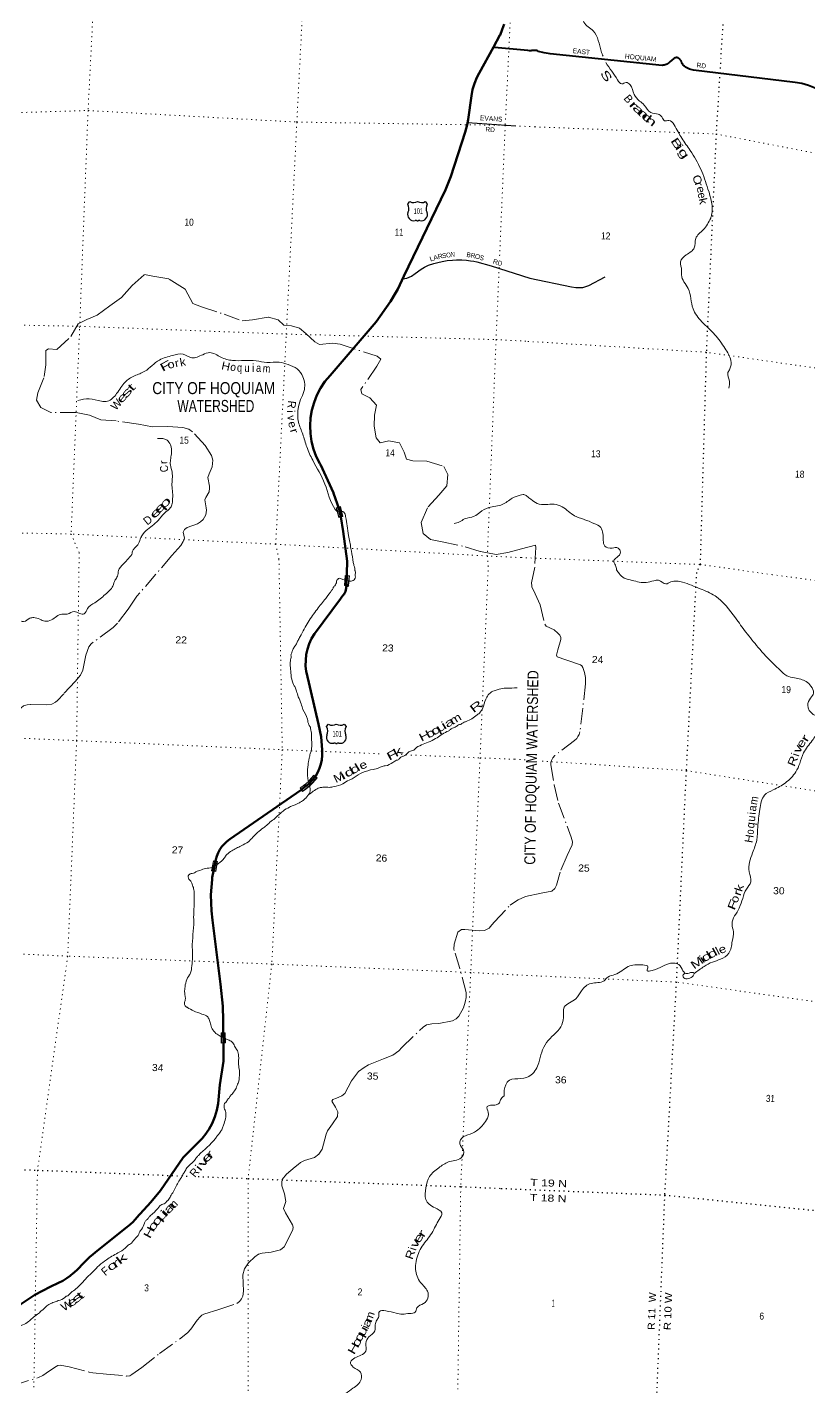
# Model space of a CAD drawing. Header units: feet. Extents: x -751810 to -497223, y -177792 to 12311.
# Drawn here: x -731374 to -711853, y -146617 to -112651 of the extents above; entities that cross this region are included whole.
import ezdxf
from ezdxf.enums import TextEntityAlignment as Align

# ---------------------------------------------------------------- set-up
doc = ezdxf.new("R2010")
doc.units = ezdxf.units.FT
doc.header["$LTSCALE"] = 80
doc.header["$PDMODE"] = 32
doc.header["$PDSIZE"] = 40
doc.linetypes.add('DOT_DASHED', pattern=[7.7, 5, -1.2, 0.3, -1.2])
doc.linetypes.add('DOTTED', pattern=[1.5, 0.3, -1.2])
for name, color, linetype, lineweight in [('16', 7, 'Continuous', 25), ('20', 7, 'Continuous', 70), ('26', 7, 'Continuous', 40), ('29', 7, 'Continuous', 25), ('39', 7, 'Continuous', 13), ('44', 7, 'DOT_DASHED', 13), ('57', 7, 'Continuous', 13), ('6', 7, 'DOTTED', 25), ('7', 7, 'DOTTED', 13)]:
    doc.layers.add(name, color=color, linetype=linetype, lineweight=lineweight)
for name, color, linetype in [('27', 7, 'Continuous'), ('30', 7, 'Continuous'), ('41', 7, 'Continuous'), ('55', 7, 'Continuous')]:
    doc.layers.add(name, color=color, linetype=linetype)

msp = doc.modelspace()

# ---------------------------------------------------------------- linework, layer by layer
at = {"layer": '16'}
for p, q in [((-721868.06, -117067.58), (-721816.75, -117008.82)), ((-721624.99, -117002.85), (-721625.27, -117003.05)), ((-721432.9, -117008.73), (-721381.51, -117067.58)), ((-723896.05, -130124.14), (-723844.74, -130065.38)), ((-723652.98, -130059.41), (-723653.26, -130059.61)), ((-723460.89, -130065.29), (-723409.5, -130124.14))]:
    msp.add_line(p, q, dxfattribs=at)
for centre, radius, start, end in [((-722061.04, -117178.21), 222.05, 332.97043, 29.75871), ((-721725.67, -116851.16), 182.07, 239.97227, 303.45418), ((-721523.89, -116851.66), 181.52, 236.33975, 300.08743), ((-721523.9, -116851.16), 182.07, 236.54582, 236.59441), ((-721188.54, -117178.21), 222.05, 150.24129, 207.02957), ((-721721.85, -117333.11), 151.42, 159.09177, 283.81923), ((-721527.73, -117333.11), 151.42, 256.18077, 20.90823), ((-723753.66, -129907.72), 182.07, 239.97227, 303.45418), ((-723551.88, -129908.22), 181.52, 236.33975, 300.08743), ((-723551.89, -129907.72), 182.07, 236.54582, 236.59441), ((-723749.84, -130389.67), 151.42, 159.09177, 283.81923), ((-724089.03, -130234.77), 222.05, 332.97043, 29.75871), ((-723555.72, -130389.67), 151.42, 256.18077, 20.90823), ((-723216.53, -130234.77), 222.05, 150.24129, 207.02957)]:
    msp.add_arc(centre, radius, start, end, dxfattribs=at)
for centre, major_axis, start_param, end_param in [((-721666.51, -117531.93), (-19.56, 51.67), 4.95877769, 6.28318531), ((-721583.06, -117531.93), (19.56, 51.67), 0, 1.32637542), ((-723694.5, -130588.49), (-19.56, 51.67), 4.95877769, 6.28318531), ((-723611.05, -130588.49), (19.56, 51.67), 0, 1.32637542)]:
    msp.add_ellipse(centre, major_axis=major_axis, ratio=0.929097, start_param=start_param, end_param=end_param, dxfattribs=at)
at = {"layer": '20'}
msp.add_line((-723401.83, -126603.92), (-723382.47, -125992.8), dxfattribs=at)
for points in [[(-719731.2, -113150.74), (-719565.36, -112847.64), (-719565.09, -112847.09), (-719506.99, -112711.89), (-719463.34, -112571.35)], [(-723382.47, -125992.8), (-723485.29, -125249.55), (-723541.45, -124885.85), (-723585.91, -124689.84), (-723721.21, -124291.17), (-723725.5, -124280.54), (-724050.74, -123577.02), (-724064.96, -123552.24), (-724152.78, -123375.45), (-724221.65, -123190.45), (-724270.79, -122999.26), (-724299.69, -122803.98), (-724308.01, -122606.76), (-724295.67, -122409.74), (-724262.81, -122215.09), (-724209.78, -122024.94), (-724137.16, -121841.38), (-724045.76, -121666.42), (-723936.57, -121501.96), (-723810.78, -121349.83), (-722654.42, -120011.5), (-722297.92, -119502.53), (-722162.95, -119275.54), (-722120.37, -119191.97), (-721965.55, -118866.38), (-720926.72, -116711.12), (-720823.62, -116466.97), (-720793.34, -116378.19), (-720435.01, -115272.81), (-720385.23, -115087.78), (-720361.88, -114954.53), (-720278.16, -114368.08), (-720248.66, -114208.67), (-720202.67, -114053.21), (-720140.67, -113903.42), (-720084.95, -113797.29), (-719731.2, -113150.74)], [(-731179.49, -144317.59), (-730801.31, -144117.39), (-730588.95, -144022.48), (-730481.56, -143970.04), (-730380.24, -143906.66), (-730299.51, -143843.53), (-730273.91, -143822.32), (-730249.51, -143801.33), (-730121.85, -143691.54), (-729960.65, -143519.94), (-729816.24, -143379.71), (-729582.68, -143185.5), (-728886.19, -142628.65), (-728882.03, -142625.84), (-728802.44, -142565.5), (-728729.59, -142497.17), (-728685.9, -142446.61), (-728664.47, -142421.81), (-728641.61, -142396.61), (-728287.02, -142005.7), (-728042.75, -141713.77), (-727476.36, -140892.54), (-727020.77, -140432.29), (-726995.96, -140407.23), (-726975.58, -140382.29), (-726934.47, -140331.98), (-726835.59, -140188.53), (-726752.25, -140035.54), (-726685.36, -139874.68), (-726635.64, -139707.7), (-726603.66, -139536.44), (-726561.17, -139072.44), (-726475.17, -138480.83), (-726468.82, -138384.77), (-726469.75, -138116.21), (-726469.84, -138091.48), (-726470.87, -138066.21), (-726472.28, -138031.83), (-726481.36, -137731.33), (-726477.82, -137419.82), (-726485.92, -137158.62), (-726486.7, -137133.62), (-726489.22, -137108.62), (-726545.01, -136555.29), (-726746.97, -134959.09), (-726774.74, -134725.73), (-726786.31, -134330.56), (-726758.03, -133947.24), (-726756.18, -133922.25), (-726751.18, -133897.24), (-726719.44, -133738.4), (-726662.59, -133444.91), (-726637.04, -133358.54), (-726602.59, -133275.31), (-726559.63, -133196.13), (-726508.63, -133121.88), (-726450.15, -133053.37), (-726384.83, -132991.34), (-726313.38, -132936.49), (-724538.7, -131712.48), (-724435.92, -131628.81), (-724343.09, -131549.97), (-724252.74, -131458.26), (-724177.1, -131368.53), (-724165.92, -131351.65), (-724112.63, -131259.03), (-724069.3, -131161.36), (-724036.42, -131059.69), (-724014.35, -130955.14), (-724003.33, -130848.85), (-724005.05, -130700.71), (-724033.31, -130380.83), (-724094.84, -130065.66), (-724400.46, -128768.75), (-724404.66, -128743.28), (-724418.88, -128603.63), (-724418.42, -128463.27), (-724403.29, -128323.72), (-724373.66, -128186.51), (-724329.85, -128053.16), (-724272.34, -127925.11), (-724201.76, -127803.78), (-723552.16, -126933.22), (-723533, -126907.54), (-723514.22, -126883.22), (-723480.46, -126839.47), (-723461.11, -126814.4), (-723447.5, -126789.47), (-723442.62, -126780.53), (-723427.74, -126744.83), (-723416.67, -126707.77), (-723414.64, -126697.12), (-723409.86, -126672.09), (-723406.92, -126647.12), (-723401.83, -126603.92)], [(-733097.78, -146825.06), (-733035.75, -146472.39), (-733004.39, -146329.89), (-732999.05, -146306.97), (-732924.21, -146055.67), (-732880.15, -145942.52), (-732873.57, -145925.63), (-732854.76, -145892.52), (-732798.86, -145794.13), (-732766.85, -145747.49), (-732749.71, -145722.53), (-732728.11, -145697.49), (-732611.08, -145561.82), (-732582.35, -145532.44), (-732401.72, -145350.11), (-731975.05, -144938.85), (-731862.98, -144830.68), (-731534.68, -144556.22), (-731179.49, -144317.59)]]:
    msp.add_lwpolyline(points, dxfattribs=at)
at = {"layer": '26'}
for points in [[(-718637.99, -113236.51), (-718718.52, -113231.22), (-718743.66, -113232.2), (-718768.56, -113235.8), (-718784.09, -113237.44), (-718825.64, -113238.82), (-718867.11, -113235.85), (-719699.93, -113153.82), (-719731.2, -113150.74)], [(-711695.62, -114174.3), (-711856.11, -114108.99), (-712022.55, -114060.81), (-712193.11, -114030.3), (-714728.39, -113720.99), (-714764.35, -113717.69), (-714799.76, -113710.66), (-714834.25, -113699.96), (-714867.43, -113685.72), (-714898.94, -113668.08), (-714928.43, -113647.25), (-714936.07, -113641.05), (-714954.77, -113628.02), (-714972.01, -113613.12), (-714987.6, -113596.49), (-715000.75, -113579.13), (-715015.64, -113554.03), (-715025.45, -113529.13), (-715028.17, -113522.24), (-715044.01, -113491.83), (-715062.95, -113463.24), (-715067, -113458.33), (-715088.03, -113433.28), (-715112.99, -113419.37), (-715123.97, -113415.51), (-715135.78, -113412.71), (-715147.82, -113411.16), (-715159.96, -113410.87), (-715172.06, -113411.86), (-715183.99, -113414.1), (-715195.62, -113417.58), (-715206.82, -113422.26), (-715217.47, -113428.08), (-715227.46, -113434.98), (-715319.76, -113518.44), (-715344.69, -113540.99), (-715369.76, -113559.99), (-715386.86, -113570.93), (-715410.88, -113582.96), (-715436.03, -113592.41), (-715462.03, -113599.18), (-715488.6, -113603.2), (-715515.44, -113604.42), (-718315.31, -113313.03), (-718462.45, -113292.26), (-718606.61, -113256.22), (-718637.99, -113236.51)]]:
    msp.add_lwpolyline(points, dxfattribs=at)
at = {"layer": '29'}
msp.add_line((-720375.14, -115030.19), (-719172.07, -115111.95), dxfattribs=at)
for points in [[(-721995.66, -118940.34), (-721891.07, -118917.83), (-721830.47, -118896.8), (-721774.82, -118870.81), (-721687.01, -118807.71), (-721533.66, -118693.88), (-721453.27, -118643.14), (-721350.63, -118599.84), (-721218.29, -118554.05), (-721118.12, -118525.6), (-721013, -118502.08), (-720885.62, -118481.05), (-720748.34, -118467.44), (-720648.17, -118461.26), (-720515.83, -118464.96), (-720398.32, -118473.36), (-720298.14, -118484.49), (-720216.54, -118494.66), (-720143.58, -118510.75), (-719787.41, -118614.69), (-718818, -118924.39)], [(-718818, -118924.39), (-717779.54, -119136.51), (-717670.25, -119150.18), (-717588.28, -119154.73), (-717497.2, -119150.18), (-717424.34, -119127.4), (-717346.92, -119100.06), (-716938.5, -118885.87)]]:
    msp.add_lwpolyline(points, dxfattribs=at)
at = {"layer": '39'}
msp.add_line((-726160.73, -139176.06), (-726254.98, -139304.22), dxfattribs=at)
for points in [[(-718583.57, -111514.98), (-718580.08, -111513.78), (-718373.5, -111639.99), (-718256.17, -111675.11), (-718076.68, -111860.16), (-717923.14, -111890.21), (-717716.14, -112096.01), (-717518.8, -112363.69), (-717469.03, -112527.31), (-717236.2, -112741.8), (-717037.29, -113252), (-716988.77, -113377.08)], [(-716923.14, -113531.99), (-716775.86, -113747.8), (-716627.38, -113968.11), (-716521.77, -114067.05), (-716416.6, -114031.72), (-716317.83, -114086.4), (-716218.05, -114329.49), (-716080.15, -114495.41), (-715964.52, -114594.62), (-715797.05, -114779.35), (-715611.83, -114824.26), (-715523.45, -114892.69), (-715455.79, -114986.64), (-715347.36, -114979.45), (-715214.03, -115091.15), (-715024.46, -115424.75), (-714812.1, -115730.89), (-714551.88, -116196.6), (-714370.68, -116694.31), (-714280.61, -117346.35), (-714301.82, -117421.56)], [(-714301.82, -117421.56), (-714489.97, -117713.25), (-714676.15, -117930.84), (-714712.43, -118164.36), (-714913.47, -118337.48), (-715058.47, -118514.06), (-715028.01, -118725.28), (-715033.1, -118841.38), (-714867.67, -119178.36), (-714744.77, -119682.57), (-714522.93, -120009), (-714196.83, -120334.14), (-713947.28, -120673.31), (-713801.03, -120977.73), (-713822.54, -121183.58), (-713871.21, -121280.51), (-713834.69, -121489.88), (-713849.49, -121669.86)], [(-730108.36, -121977.02), (-729826.85, -121934.44), (-729521.33, -121994.53), (-729366.94, -121993.55), (-729140.68, -121805.62), (-728930.47, -121517.18), (-728694.83, -121361.5), (-728437.94, -121246.3), (-728071.54, -120966.94), (-727744.48, -120851.12), (-727475.23, -120820.32), (-727258.52, -120910.73), (-726990.32, -120831.83), (-726812.86, -120779.2), (-726536.51, -120894.83), (-726243.45, -120976.71), (-725658.22, -120984.17), (-725386.44, -121027.57), (-725077.56, -121019.6), (-724856.24, -121080.04), (-724629.82, -121186.67), (-724487.44, -121385.84), (-724460.58, -121749.05), (-724546.8, -121951.75), (-724607.53, -122183), (-724596.23, -122521.86), (-724491.83, -122816.47), (-724391.95, -123137.03), (-724242.18, -123468.59), (-723939.27, -124063.64), (-723678.35, -124698.41), (-723632.47, -124757.52)], [(-728118.46, -122923.73), (-727880.79, -122968.47), (-727798.82, -123080.28), (-727773.34, -123311.22), (-727794.4, -123463.1), (-727796.87, -123587.28), (-727754.33, -123766.45), (-727758.89, -124096.99), (-727742.36, -124273.65), (-727744.58, -124486.01), (-727767.04, -124607.8), (-727951.26, -124798.56), (-728105.14, -124975.89), (-728402.85, -125228.54), (-728534.6, -125402.3), (-728593.7, -125551.42), (-728686.07, -125659.82), (-728733.43, -125723.02), (-728750.34, -125766.77), (-728760.13, -125820.91)], [(-718989.02, -124327.11), (-719060.29, -124344.78), (-719257.31, -124417.89), (-719509.06, -124577.27), (-719841.3, -124650.91), (-720068.29, -124774.7), (-720206.51, -124870.18), (-720448.33, -124933.57), (-720578.14, -125009.18), (-720713.32, -125052.61)], [(-718989.02, -124327.11), (-718968.95, -124328.23), (-718898.2, -124365.85), (-718794.06, -124444.72), (-718634.47, -124549.08), (-718422.73, -124576.65), (-718213.99, -124566.06), (-718011.28, -124631.47), (-717700.65, -124860.01), (-717462.46, -124948.39), (-717218.54, -125046.94), (-717046.93, -125151.61), (-716994.73, -125299.27), (-716985.29, -125471.86), (-716950.96, -125613.04), (-716761.89, -125664.06), (-716617.51, -125661.81), (-716556.13, -125765.62), (-716647.83, -125897.5), (-716724.29, -125983.68), (-716679.04, -126091.07), (-716654.02, -126205.87)], [(-723632.47, -124757.52), (-723460.2, -124772.35), (-723420.19, -124877.34), (-723382.73, -125110.51), (-723345.88, -125349.91), (-723287.94, -125673.37), (-723240.48, -125949.55), (-723233.14, -125997.58)], [(-736784.95, -129551.7), (-736657.17, -129240.69), (-736576, -129080.87), (-736461.15, -129077.61), (-736381.31, -129093.04), (-736241.19, -129110.99), (-736122.2, -129200.59), (-736048.7, -129175.45), (-735960.86, -129096.51), (-735827.54, -129132.31), (-735760.9, -129318.46), (-735692.03, -129547.02), (-735518.36, -129580.47), (-735216.88, -129445.98), (-734816.39, -129301.52), (-734537.3, -129268.86), (-734340.1, -129269.05), (-734276.62, -129195.13), (-734169.12, -129127.08), (-733993.57, -129067.93), (-733868.96, -128928.06), (-733618.66, -128861.95), (-733375.25, -128672.65), (-733131.48, -128618.36), (-732937.05, -128636.56), (-732955.32, -128496.76), (-732997.38, -128396.27), (-732952.34, -128378), (-732824.7, -128405.5), (-732825.34, -128324.88), (-732851.16, -128221.03), (-732726.55, -128081.16), (-732680.82, -127998.45), (-732658.02, -127934.92), (-732554.15, -127953.37), (-732400.85, -127848.95), (-732309.25, -127776.21), (-732194.81, -127734.65), (-732101.96, -127680.1), (-731988.6, -127616.33), (-731926.26, -127665.28), (-731866.37, -127581.14), (-731765.07, -127516.86), (-731703.17, -127624.23), (-731580.29, -127621.31), (-731594.72, -127485.7), (-731462.47, -127499.29), (-731310.09, -127417), (-731210.82, -127401), (-731059.58, -127441.58), (-730932.87, -127491.2), (-730770.47, -127457.69), (-730506.92, -127315.57), (-730373.99, -127313.07), (-730204.22, -127247.63), (-730063.53, -127299.85), (-729949.11, -127306.65), (-729869.2, -127177), (-729685.83, -127027.5), (-729423.67, -126822.86), (-729235.75, -126613.09), (-729179.02, -126460.31), (-729118.8, -126368.12), (-729094.55, -126222.04), (-728975.37, -126067.84), (-728874.3, -125961.24), (-728760.13, -125820.91)], [(-723233.14, -125997.58), (-723211.74, -126101.32), (-723193.14, -126170.27), (-723190.38, -126226.75), (-723182.59, -126239.02), (-723180.91, -126343.8), (-723177.7, -126380.14), (-723195.17, -126440.13), (-723207.61, -126455.93), (-723309.11, -126489.63), (-723334.51, -126484.74)], [(-714711.7, -136291.53), (-714464.16, -136114.28), (-714259.31, -136006.42), (-714057.71, -135934.67), (-713849.48, -135786.67), (-713764.82, -135487.62), (-713736.69, -135253.09), (-713768.2, -135056.82), (-713589.55, -134656.26), (-713406.35, -134181.38), (-713303.79, -134005.69), (-713339.27, -133748.91), (-713256.74, -133276.7), (-713153.38, -132960.16), (-713126.04, -132631.02), (-713076.76, -132189.9), (-712960.18, -131839.59), (-712740.37, -131706.06), (-712434.46, -131525.11), (-712177.83, -131255.96), (-712077.97, -131041.94), (-711982.57, -130781.49), (-711768.91, -130474.68), (-711590.99, -130212.96), (-711484.13, -130029.37), (-711523.23, -129937.49), (-711742.48, -129819.46), (-711879.53, -129591.48), (-711809.11, -129414.72), (-711734.25, -129284.39), (-711800.74, -129111.1), (-711915.65, -129000.59), (-712206.19, -128908.35), (-712399.51, -128855.59), (-712575.54, -128708.81), (-712719.62, -128569.15), (-713117.51, -128145.27), (-713422.27, -127762.74), (-713685.79, -127409.77), (-714193.95, -126857.42), (-714568, -126677.86), (-715005.03, -126516.31), (-715296.45, -126508.57), (-715424.89, -126558.61), (-715602.84, -126468.13), (-715723.95, -126480.18), (-715912.53, -126524.18), (-716262.79, -126472.2), (-716463.87, -126411.13), (-716590.84, -126300.22), (-716654.02, -126205.87)], [(-723334.51, -126484.74), (-723545.47, -126427.27), (-723593.7, -126422.03), (-723606.06, -126433.8), (-723618.41, -126445.58), (-723647.51, -126485.12), (-723647.86, -126501.23), (-723694.52, -126604.8), (-723736.15, -126664.17), (-723748.95, -126696.08), (-723762.18, -126709.65)], [(-723762.18, -126709.65), (-723918.52, -126922.31), (-724134.55, -127193.98), (-724354.56, -127515.9), (-724453.06, -127685.86), (-724555.92, -127874.12), (-724609.6, -127970.55), (-724649.7, -128057.71), (-724705.35, -128137.37)], [(-724705.35, -128137.37), (-724750.4, -128225.79), (-724772.17, -128297.75), (-724785.15, -128337.71), (-724781.84, -128370.02), (-724800.48, -128482.34), (-724800.06, -128643.49), (-724784.17, -128833.22), (-724777.38, -128889.79), (-724725.19, -129071.09)], [(-724725.19, -129071.09), (-724683.28, -129135.1), (-724645.61, -129239.64), (-724603, -129376.08), (-724530.26, -129555.52), (-724487.61, -129696.52), (-724373.14, -129934.83), (-724360.87, -130012.27), (-724337.31, -130078.17), (-724302.11, -130137.06)], [(-724345.16, -131823.82), (-724257.46, -131758.96), (-724134.59, -131677.71), (-724073.71, -131650.79), (-724045.43, -131647.48), (-723988.77, -131636.81), (-723823.65, -131640.98), (-723710.43, -131623.69), (-723491.24, -131552.67), (-723332.01, -131460.01), (-723258.8, -131429.63), (-723209.65, -131394.61), (-722997.34, -131271.07), (-722733.67, -131193.12), (-722660.82, -131178.84), (-722457.73, -131107.42), (-722429.45, -131104.1), (-722238.18, -131020.3), (-722193.15, -130989.21), (-722148.31, -130966.17), (-722124.05, -130962.75), (-722070.52, -130911.74), (-721940.02, -130842.52), (-721857.85, -130772.08), (-721776.22, -130725.8), (-721719.47, -130711.12), (-721686.44, -130675.7), (-721527.21, -130583.03), (-721356.43, -130514.83), (-721173.03, -130422.77), (-720891.07, -130248.62), (-720829.94, -130217.93), (-720768.45, -130171.14), (-720683.06, -130137.03), (-720601.24, -130082.7), (-720552.55, -130067.82), (-720483.1, -130025.26), (-720442.37, -130006.15), (-720409.88, -129994.88), (-720136.25, -129832.6), (-720062.22, -129765.98), (-719978.14, -129611), (-719896.56, -129387.47), (-719809.64, -129284.93), (-719740.09, -129238.34), (-719687.28, -129219.53), (-719581.83, -129189.97), (-719420.02, -129161.81), (-719403.91, -129162.23), (-719139.77, -129155.7)], [(-724302.11, -130137.06), (-724276.75, -130284.12), (-724272.76, -130465.49), (-724262.49, -130546.32), (-724263.84, -130606.55)], [(-724263.84, -130606.55), (-724269.22, -130656.99), (-724284.28, -130739.3), (-724310.74, -130821.74), (-724323.74, -130883.49), (-724341.02, -130970.39), (-724358.35, -131052.73), (-724362.07, -131128.07), (-724373.42, -131179.99)], [(-724373.42, -131179.99), (-724369.52, -131365.39), (-724362.73, -131421.95), (-724314.65, -131603.54)], [(-724313.56, -131620.6), (-724307.63, -131711.59), (-724311.71, -131755), (-724345.21, -131819.26), (-724396.9, -131890.57), (-724462.37, -131952.91), (-724539.38, -132003.98), (-724614.24, -132043.6), (-724677.79, -132073.98), (-724734.57, -132097.43), (-724773.22, -132109.27), (-724823.4, -132136.04)], [(-724314.95, -131602.52), (-724314.44, -131604.44), (-724313.56, -131620.6)], [(-725071.6, -132311), (-725149.01, -132375.87), (-725185.05, -132417.35), (-725248.42, -132463.69), (-725370.45, -132570.02), (-725474.48, -132653.33), (-725619.22, -132769.04), (-725741.09, -132889.05), (-725849.37, -132999.78), (-726030.76, -133102.22), (-726148.74, -133162.87), (-726266.66, -133228.07), (-726384.31, -133316.09), (-726447.28, -133398.94), (-726483.27, -133444.98), (-726546.8, -133505.69)], [(-724823.4, -132136.04), (-724981.32, -132232.16), (-725071.6, -132311)], [(-726630.51, -133568.47), (-726798.17, -133648.65), (-726951.93, -133677), (-727098.09, -133725.68), (-727159.04, -133748.32), (-727171.39, -133760.09), (-727281.03, -133797.62), (-727350.66, -133848.23), (-727351.48, -133884.46), (-727344.06, -133912.84), (-727289.3, -133986.73), (-727254.59, -134056.09), (-727216.93, -134173.85), (-727203.53, -134295.03), (-727215.08, -134810.35), (-727216.43, -134870.73), (-727214.85, -134979.54), (-727250.06, -135651.35), (-727245.16, -135792.46), (-727274.41, -136198.57), (-727304.95, -136302.53), (-727321.6, -136326.28), (-727438, -136665.74), (-727440.53, -136778.47), (-727426.68, -136879.52), (-727428.58, -136964.05), (-727445.76, -137011.97), (-727442.91, -137064.4), (-727427.61, -137101.04), (-727392, -137130.13), (-727372.13, -137142.71), (-727216.79, -137223.16), (-727009.09, -137304.92), (-726865.65, -137377.02), (-726823.24, -137462.68), (-726789.54, -137576.3), (-726735.95, -137702.52), (-726629.57, -137809.94), (-726418.59, -137922.01)], [(-726546.8, -133505.69), (-726623.02, -133564.44), (-726630.51, -133568.47)], [(-719464.75, -139350.54), (-719421.3, -139071.89), (-719328.83, -138956.24), (-719043.87, -138917.48), (-718785.18, -138823.5), (-718595.84, -138521.91), (-718522.47, -138258.7), (-718403.5, -138015.14), (-718046.1, -137622.57), (-717981.93, -137393.27), (-717961.08, -137136.36), (-717672.08, -136920.63), (-717528.5, -136722.16), (-717290.9, -136538.92), (-716964.79, -136473.35), (-716871.08, -136379.89), (-716696.01, -136319.33), (-716363.21, -136117.14), (-715997.81, -136079.05), (-715870.73, -136127.58), (-715890.03, -136221.53), (-715761.02, -136213.77), (-715514.19, -136113.35), (-715235.75, -136030.09), (-715067.16, -136100.13), (-714968.04, -136260.43), (-714946.62, -136281.28)], [(-714988.85, -152890.57), (-714956.16, -152858.55), (-714847.59, -152860.17), (-714808.62, -152720.59), (-714737.25, -152515.69), (-714610.19, -152447.49), (-714520.03, -152516.92), (-714418.36, -152477.2), (-714259.84, -152279.94), (-714103.34, -152204.7), (-713956.15, -152145.35), (-713856.16, -151927.31), (-713821.55, -151797.66), (-713871.49, -151610.83), (-713817.48, -151501.94), (-713814.8, -151423.54), (-713917.82, -151200.72), (-713897.36, -151014.24), (-713810.2, -150524.07), (-713803.05, -150315.01), (-713675.52, -150232.73), (-713432.32, -150003.39), (-713363.07, -149860.8), (-713252.23, -149560.61), (-713193.68, -149319.05), (-713192.78, -149057.44), (-713080.36, -148946.49), (-712906.6, -148924.13), (-712807.63, -148794.61), (-712748.22, -148645.66), (-712630.73, -148563.05), (-712519.12, -148534.58), (-712398.91, -148548.67), (-712311.39, -148342.29), (-712203.07, -148174.85), (-712058.83, -148133.38), (-711868.73, -148045.15), (-711632.75, -148026.89), (-711451.88, -147914.2), (-711195.71, -147717.49), (-711020.81, -147544.23), (-710731.79, -147151.38), (-710477.1, -146880.16), (-710369.32, -146551.69), (-710249.87, -146294.05), (-710108.6, -146280.67), (-710025.15, -146370), (-709926.59, -146252.55), (-709805.62, -146009.05), (-709632.04, -145580.14), (-709532.48, -145315.8), (-709470.38, -145146.81), (-709335.13, -144897.75), (-709270.69, -144660.41), (-709147.84, -144421), (-709147.53, -144294.22), (-709153.61, -144118.92), (-709122.67, -143743.61), (-709130.09, -143489.77), (-709344.99, -143067.99), (-709641.68, -142802.46), (-709786.84, -142517.86), (-709770.43, -142214.51), (-709580.37, -142009.55), (-709285.7, -141745.7), (-709106.37, -141560.51), (-709110.61, -141272.57), (-709151.55, -141057.86), (-709176.07, -140833.65), (-709423.34, -140593.92), (-709518.43, -140492.12), (-709506.12, -140426.12), (-709506.84, -140329.49), (-709556.26, -140245.32), (-709532.8, -140147.49), (-709593.23, -139855.66), (-709589.34, -139388.87), (-709437.55, -139067.91), (-709131.05, -138752.14), (-708985.42, -138493.36), (-708848.06, -138359.09), (-708599.67, -138095.71), (-708190.04, -137646.52), (-707960.94, -137299.98), (-707874.72, -136896.32), (-707904.17, -136639.74), (-707789.27, -136456.42), (-707645.07, -136298.22), (-707588.56, -136175.33), (-707510.04, -135996.83)], [(-714946.69, -136283.29), (-714994.97, -136342.05), (-714974.92, -136403.1), (-714862.75, -136416.91), (-714739.65, -136346.57), (-714719.36, -136282.84), (-714777.01, -136262.8), (-714900.75, -136292.87), (-714946.62, -136281.28)], [(-726421.06, -137920.88), (-726330.69, -137958.44), (-726239.42, -138021.17), (-726177.51, -138135.51), (-726122.85, -138213.43)], [(-726122.85, -138213.43), (-726093.7, -138351.11), (-726094.63, -138572.63), (-726087.85, -138629.2), (-726080.7, -138669.65), (-726072.5, -138843.07), (-726104.84, -139027.54), (-726156.06, -139155.15), (-726160.73, -139176.06)], [(-726254.98, -139304.22), (-726309.85, -139364.77), (-726330.88, -139404.51), (-726359.71, -139431.99), (-726413.86, -139511.19), (-726446.71, -139538.56), (-726456.39, -139610.82), (-726441.9, -139683.69), (-726422.76, -139728.48), (-726412.48, -139809.3), (-726413.12, -139837.48), (-726422.98, -139917.78), (-726466.86, -140077.81), (-726505.27, -140173.51), (-726551.37, -140252.9), (-726642.68, -140371.45), (-726671.78, -140411), (-727096.31, -140835.33), (-727150.01, -140894.4), (-727212.41, -140981.44), (-727385.42, -141150.29), (-727439.85, -141241.57), (-727464.82, -141277.19), (-727511.19, -141368.67), (-727565.36, -141447.86), (-727700.09, -141706.29), (-727779.4, -141829.16), (-727834.01, -141928.49), (-727871.24, -141971.86), (-727887.44, -141975.48), (-727904.18, -142003.25), (-728014.36, -142064.93), (-728080.13, -142123.69), (-728241.07, -142292.84), (-728323.32, -142367.29), (-728364.86, -142422.64), (-728418.38, -142473.66), (-728435.21, -142505.46), (-728447.84, -142529.31), (-728515.79, -142684.69), (-728540.58, -142712.26), (-728603.78, -142835.54), (-728665.72, -142902.45), (-728769.19, -143024.72), (-728863.35, -143090.82), (-728925.11, -143149.69), (-729109.21, -143273.95), (-729256.07, -143354.84), (-729391.04, -143444.08), (-729579.53, -143584.34), (-729723.9, -143733.78), (-729880.45, -143886.92), (-730020.88, -144040.48), (-730246.96, -144240.21), (-730279.72, -144263.56), (-730308.62, -144295.05), (-730382.37, -144349.59), (-730402.6, -144353.11), (-730435.54, -144384.5), (-730598.51, -144464.99), (-730704.11, -144502.61), (-730814.01, -144552.21), (-730899.93, -144610.46), (-731006.89, -144708.47), (-731035.43, -144723.87), (-731068.64, -144767.34), (-731117.77, -144802.36), (-731134.15, -144814.03), (-731343.49, -144985.99), (-731482.3, -145067.08), (-731526.96, -145082.07), (-731596.32, -145120.61), (-731744, -145237.72), (-731855.61, -145363.81), (-732033.36, -145564.77), (-732193.38, -145693.66), (-732254.78, -145736.43), (-732466.43, -145831.8), (-732641.94, -145932.1), (-732796.75, -146008.77), (-732866.3, -146055.36), (-732869.99, -146058.88)], [(-719464.75, -139350.54), (-719554.4, -139450.24), (-719581.72, -139525.67), (-719664.27, -139574.61), (-719801.55, -139584.99), (-719887.44, -139617.67), (-719859.21, -139759.9), (-719903.32, -139947.46), (-720152.28, -140221.17), (-720367.94, -140324.99), (-720482.55, -140370.58), (-720564.41, -140546.49), (-720478.59, -140707.24), (-720532.91, -140898.41), (-720698.5, -140960), (-720853.12, -140999.88), (-721094.75, -141146.95), (-721325.28, -141365), (-721415.46, -141643.33), (-721419.76, -141937.34), (-721187.07, -142146.55), (-721019.21, -142270.43), (-721084.74, -142440.98), (-721175.96, -142600.38), (-721270.12, -142781.82), (-721506.88, -143100.37), (-721657.79, -143482.95), (-721674.28, -143683.76), (-721547.19, -144011.47), (-721377.28, -144230.15), (-721364.46, -144403.97), (-721472.57, -144534.45), (-721642.2, -144644.23), (-721681, -144753.43), (-721823.14, -144783.76), (-722003.2, -144806.46), (-722158.88, -144775.77), (-722420.18, -144720.52), (-722577.71, -144734.08), (-722595.09, -144860.3), (-722639.24, -144953.16), (-722682.31, -145068.23), (-722694.85, -145222.86), (-722837.88, -145370.02), (-722919.22, -145533.86), (-722917.29, -145727.38), (-723038.12, -145825.09), (-723191.99, -145895.23), (-723297, -145999.65), (-723231.85, -146125.29), (-723048.09, -146253.87), (-723031.59, -146435.9), (-723238.01, -146654.97), (-723604.89, -146861.28), (-723813.07, -146882.8), (-723940.32, -146941.96), (-723981.32, -147103.46), (-723962.36, -147418.59), (-724014.14, -147740.84), (-724199.8, -147944.65), (-724338.45, -148227), (-724366.2, -148552.26), (-724449.53, -148859.09), (-724604.38, -149048.07), (-724824.21, -149107.39), (-724989.31, -149205.26), (-725036.7, -149422.91), (-725133.07, -149705.01), (-725144.26, -149827.46), (-725252.92, -150066.73), (-725303.05, -150254.04), (-725246.95, -150403.48), (-725075.18, -150577.9), (-725013.11, -150681.25), (-725189.19, -150800.83), (-725502.48, -150977.14), (-725628.26, -151096.81), (-725631.89, -151374.73), (-725549.05, -151654.24), (-725354.91, -151775.2), (-725207.38, -151855.92), (-725194.14, -152019.69), (-725350.34, -152049.43), (-725601.42, -152182), (-725664.01, -152330.5), (-725545.04, -152659.89), (-725396.84, -152964.3), (-725378.03, -153235.09), (-725473.71, -153644.17), (-725640.14, -153917.29), (-725783.11, -153919.37)]]:
    msp.add_spline(points, degree=3, dxfattribs=at)
at = {"layer": '44'}
for points in [[(-727757.65, -125853.08), (-727538.76, -125598.22), (-727477.23, -125499.2), (-727443.49, -125414.12), (-727478.08, -125262.41), (-727441.2, -125197.23), (-727379.38, -125148.75), (-727120.57, -125053.82), (-727049.28, -125007.93), (-726981.7, -124949.34), (-726911.29, -124830.86), (-726896.11, -124719.47), (-726902.81, -124656.29), (-726935.83, -124462.42), (-726916.39, -124397.22), (-726831.93, -124262.51), (-726817.28, -124167.35), (-726822.41, -124114.09), (-726858.71, -123900.04), (-726830.8, -123806.78), (-726752.28, -123631.87), (-726740.7, -123468.75), (-726769.98, -123350.04), (-726929.73, -123104.26), (-727242.68, -122761.56), (-727337.59, -122695.79), (-727483.87, -122652.05), (-727860.86, -122626.98), (-728247.14, -122635.8), (-728594.53, -122571.41), (-729154.25, -122486.76), (-729533.02, -122455.61), (-729816.3, -122342.86), (-730153.5, -122274.75), (-730786.7, -122274.36), (-731037.33, -122148.49), (-731145.17, -121966.51), (-731112.22, -121782.6), (-730948.45, -121377.47), (-730909.63, -121089.25), (-730908.44, -120731.61), (-730840.39, -120685.37), (-730629.99, -120703.57), (-730280.15, -120376.2), (-730103.59, -120059.85), (-729880.4, -119949.82), (-729623.37, -119848.81), (-729313.1, -119612.72), (-729019.92, -119404.26), (-728753.45, -119102.59), (-728445.85, -118830.25), (-728234.34, -118872.6), (-727826.86, -118942.76), (-727557.63, -119109.36), (-727432.32, -119199.42), (-727238.28, -119550.69), (-727022.46, -119639.38), (-726458.28, -119820.61), (-726008.03, -119984.45), (-725747.88, -119961.9), (-725345.31, -119893.27), (-725106.5, -119958.51), (-724960.81, -120095.38), (-724770.34, -120108.98), (-724575.57, -120168.92), (-724413.81, -120306.26), (-724188.17, -120509.76), (-724072, -120575.44), (-723749.15, -120542.67), (-723561.22, -120570.25), (-722629.64, -120872.72), (-722543.89, -120945.55), (-722638.86, -121121.62), (-723040.32, -121702.67), (-723020.17, -121809.76), (-722814.98, -121914.21), (-722648.61, -122089.86), (-722698.29, -122345.61), (-722710.27, -122614.52), (-722658.8, -122907.38), (-722556.84, -123030.92), (-722337.89, -122981.05), (-722074.39, -123030.93), (-721958.52, -123267.4), (-721898.73, -123443.96), (-721739.43, -123484.78), (-721389.88, -123490.96), (-720970.57, -123621.75), (-720871.44, -123821.56), (-720896.06, -124106.18), (-721089.65, -124339.65), (-721376.72, -124654.78), (-721535.06, -125021.9), (-721484.93, -125296.64), (-721297.59, -125448.79), (-721010.3, -125507.41), (-720437.86, -125628.6), (-720052.39, -125750.36), (-719663.06, -125822.01), (-719371.82, -125774.24), (-719031.85, -125681.31)], [(-719031.85, -125681.31), (-718682.24, -125587.9), (-718670.37, -125646.52), (-718696.65, -126141.51)], [(-727757.65, -125853.08), (-728635.67, -126866.17), (-728851.41, -127192.83), (-729117.53, -127536.3), (-729228.99, -127651.52), (-729777.99, -128056.89), (-729838.09, -128126.92), (-729908.83, -128340.96), (-729982.03, -128717.59), (-730043.17, -128837.78), (-730179.83, -128996.78), (-730460.31, -129302.66)], [(-718696.65, -126141.51), (-718777.04, -126541.48), (-718773.55, -126599.42), (-718769.6, -126630.72), (-718690.38, -126810.32), (-718565.66, -127081.41), (-718445.03, -127562.79), (-718410.22, -127615.39), (-718213.42, -127706.59), (-718120.46, -127790.85), (-718073.38, -127840.42), (-718043.21, -127901.22), (-718046.13, -127949.5), (-718120.7, -128205.6), (-718150.19, -128342.4), (-718134.31, -128380.03), (-717924.88, -128457.71), (-717556.8, -128580.63), (-717520.88, -128607.64), (-717496.1, -128649.79), (-717450.71, -128772.42), (-717431.69, -128898.92), (-717426.73, -128980.72), (-717428.88, -129055.05), (-717567.4, -130254.01), (-717590.26, -130320.57), (-717617.52, -130370.14), (-717649.73, -130419.72), (-717701.25, -130469.38), (-718195.28, -130841.83), (-718246.84, -130904.35), (-718279.04, -130966.32), (-718291.43, -131023.34), (-718291.85, -131076.96), (-718213.24, -131577.37), (-718100.74, -132037.02), (-717786.26, -132883.84), (-717751.3, -133000.25), (-717760.49, -133076.11), (-717884.5, -133342.22), (-718065.43, -133762.73), (-718151.72, -134084.83), (-718197.27, -134170.29), (-718274.67, -134234.29), (-718537.7, -134280.99), (-718926.89, -134366.37), (-719109.04, -134452.89), (-719203.19, -134507.42), (-719313.7, -134587.45)], [(-730460.31, -129302.66), (-730618.41, -129475.08), (-730666.1, -129516.04), (-730756.16, -129561.09), (-730883.58, -129580.82), (-731292.76, -129572.26), (-731376.59, -129576.11), (-731468.81, -129607.3), (-731699.57, -129806.82), (-731962.87, -130067.28), (-732197.73, -130218.43), (-732250.93, -130278.14), (-732264.69, -130299.42), (-732325.24, -130396.03), (-732353.5, -130495.89), (-732361.03, -130589.4), (-732356, -130646.06), (-732364.76, -130674.85), (-732386.02, -130712.91), (-732401.03, -130731.15), (-732435.44, -130745.04), (-732487.11, -130751.71), (-732537.23, -130758.04)], [(-730815.4, -146220.29), (-730647.45, -146105.93), (-730609.12, -146085.47), (-730552.84, -146079.22), (-730326.77, -146118.93), (-729828.1, -146249.62), (-729737.26, -146269.42), (-729394.38, -146297.34), (-728892.51, -146347.82), (-728806.62, -146339.51), (-728756.58, -146309.47), (-728506.71, -146136.51), (-728071.3, -145788.62), (-727366.25, -145272.93), (-727288.07, -145180.69), (-727124.69, -144953.33), (-727052.91, -144870.33), (-727009.12, -144831.54), (-726960.21, -144805.35), (-726590.18, -144687.8), (-726138.38, -144533.4), (-726068.47, -144488.65), (-726018.43, -144421.08), (-725990.92, -144356), (-725971.78, -144230.85), (-725987.5, -143818.48), (-725945.89, -143672.73), (-725845.1, -143518.97), (-725685.71, -143367.38), (-725597.51, -143300.05), (-725505.58, -143277.28), (-725276.36, -143250.81), (-725051.18, -143191.65), (-724955.2, -143117.09), (-724893.61, -143015.27), (-724740.05, -142686.6), (-724727.54, -142629.04), (-724745.31, -142567.38), (-724924.31, -142272.91), (-724976.28, -142166.36), (-724912.9, -141986.16), (-724951.43, -141793.8), (-725012.74, -141592.86), (-725016.66, -141515.99), (-725007.74, -141437.68), (-724893.81, -141304.06), (-724683.96, -141125.79), (-724607.46, -141062.25), (-724546.9, -141010.84), (-724449.85, -140964.64), (-724196.67, -140886.46), (-724089.6, -140804.45), (-724005.91, -140683.3), (-723909.47, -140308.89), (-723871.17, -140222.81), (-723749.75, -140046.97), (-723622, -139863.36), (-723616.77, -139750.75), (-723672.95, -139630.32), (-723765.42, -139481.96), (-723741.86, -139435.39), (-723647.83, -139402.37), (-723511.7, -139350.29), (-723440.54, -139288.26), (-723271.45, -138973.77), (-723095.45, -138737.88), (-722958.82, -138636.98), (-722848, -138573.18), (-722476.77, -138425.55), (-722242.14, -138330.63), (-722093.22, -138226.51), (-722017.87, -138142.89), (-721487.8, -137630.83), (-721401.01, -137573.41), (-721265.14, -137548.23), (-721090.53, -137539.8), (-720754.55, -137471.08), (-720659.72, -137423.09), (-720589.67, -137358.01), (-720478.92, -137152.87), (-720432.06, -137005.12), (-720407.04, -136889.99), (-720413.51, -136769.9), (-720568.2, -136167.12), (-720707.25, -135718.65), (-720719.76, -135681.11), (-720708.62, -135558.89), (-720616.33, -135257.34), (-720529.62, -135195.55), (-720445.1, -135191.98), (-720077.12, -135226.99), (-719954.22, -135215.57), (-719837.43, -135156.37), (-719769.1, -135075.41), (-719702.62, -134997.15), (-719313.7, -134587.45)], [(-731722.25, -146580.52), (-731094.17, -146385.06), (-730983.14, -146334.51), (-730815.4, -146220.29)]]:
    msp.add_lwpolyline(points, dxfattribs=at)
at = {"layer": '55'}
msp.add_point((-723372.83, -126605.53), dxfattribs=at)
at = {"layer": '57'}
for p, q in [((-723452.93, -126598.74), (-723431.73, -126348.44)), ((-723431.73, -126348.44), (-723326.6, -126357.34)), ((-723347.8, -126607.65), (-723452.93, -126598.74)), ((-723347.8, -126607.65), (-723326.6, -126357.34)), ((-724218.87, -131336.9), (-724135.35, -131401.42)), ((-724217.47, -131348.09), (-724146.47, -131402.94)), ((-724498.21, -131740.78), (-724556.75, -131652.29))]:
    msp.add_line(p, q, dxfattribs=at)
for points in [[(-723653.56, -124654.44), (-723551.76, -124628.72), (-723490.52, -124871.1), (-723592.33, -124896.82)], [(-723643.84, -124660.23), (-723557.55, -124638.43), (-723500.23, -124865.3), (-723586.53, -124887.1)], [(-723424.43, -126357.09), (-723335.25, -126364.64), (-723355.09, -126598.99), (-723444.27, -126591.44)], [(-726723.18, -133478.55), (-726619.29, -133496.92), (-726663.03, -133744.28), (-726766.92, -133725.91)], [(-726716.69, -133487.81), (-726628.55, -133503.4), (-726669.51, -133735.01), (-726757.65, -133719.42)], [(-726532.45, -137777.99), (-726426.98, -137775.36), (-726420.72, -138026.46), (-726526.19, -138029.09)], [(-726524.25, -137785.78), (-726434.77, -137783.55), (-726428.91, -138018.66), (-726518.39, -138020.89)]]:
    msp.add_lwpolyline(points, close=True, dxfattribs=at)
for points in [[(-724218.87, -131336.9), (-724285.7, -131422.27), (-724343.66, -131484.5), (-724416.56, -131550.14), (-724471.89, -131596.17), (-724516.68, -131625.15), (-724556.75, -131652.29)], [(-724545.7, -131654.47), (-724512.26, -131631.82), (-724467.14, -131602.63), (-724411.32, -131556.19), (-724338.05, -131490.21), (-724279.61, -131427.47), (-724217.47, -131348.09)], [(-724146.47, -131402.94), (-724186.52, -131456.42), (-724245.84, -131523.32), (-724305.18, -131581.77), (-724377.7, -131644.52), (-724451.91, -131701.29), (-724495.9, -131729.75), (-724545.7, -131654.47)], [(-724135.35, -131401.42), (-724180.31, -131461.48), (-724240.03, -131528.83), (-724299.75, -131587.65), (-724372.65, -131650.73), (-724447.3, -131707.84), (-724498.21, -131740.78)]]:
    msp.add_lwpolyline(points, dxfattribs=at)
msp.add_arc((-725308.21, -130512.22), 1417.68, 303.22644, 322.64118, dxfattribs=at)
at = {"layer": '6'}
for p, q in [((-731117.48, -141205.52), (-727328.08, -141356)), ((-727104.11, -141364.89), (-725855.84, -141414.49)), ((-719537.57, -141660.94), (-715455.3, -141826.52))]:
    msp.add_line(p, q, dxfattribs=at)
for points in [[(-712614.77, -80745.03), (-712777.23, -83142.51), (-713089.84, -88493.1), (-713294.87, -93868.54), (-713498.94, -99207.94), (-713720.37, -104596.98), (-713842.53, -109946.53), (-714167.75, -115318.84), (-714412.91, -120771.39), (-714567.9, -126073.99), (-714657.78, -126268.9)], [(-714659.77, -126273.22), (-714916.69, -131222.29), (-715163.41, -136504.92), (-715455.09, -141817.49)], [(-750783.97, -139840.91), (-746377.84, -139992.1), (-741560.21, -140608.89), (-736355.13, -141005.39), (-731117.48, -141205.52)], [(-725855.84, -141414.49), (-720545.71, -141616.82), (-719537.57, -141660.94)], [(-715455.3, -141826.52), (-715675.79, -147350.67), (-715879.92, -152930.38)], [(-715457.15, -141824.18), (-710530.02, -142332.01), (-705003.8, -142589.74), (-699984.92, -142876.02), (-694712.49, -143152.3)]]:
    msp.add_lwpolyline(points, dxfattribs=at)
at = {"layer": '7'}
for p, q in [((-709895.58, -126714.97), (-712760.35, -126328.52)), ((-725003.05, -130700.98), (-722503.87, -130804.69)), ((-722033.86, -130824.2), (-720063.65, -130905.95)), ((-720063.65, -130905.95), (-719198.24, -130938.87)), ((-719198.24, -130938.87), (-718930.9, -130956.57)), ((-718513.21, -130984.22), (-714916.69, -131222.29))]:
    msp.add_line(p, q, dxfattribs=at)
for points in [[(-717811.04, -81145.11), (-717935.58, -82945.04), (-718286.35, -88286.32), (-718435.24, -93657.6), (-718767.26, -98963.17), (-718974.78, -104359.35), (-719172.41, -109661.55), (-719434.96, -115102.74), (-719576.61, -118417.58)], [(-729402.72, -105016.1), (-729564.49, -109041.11), (-729854.06, -114732.24), (-730065.71, -120196.64), (-730276.94, -125314.05), (-730075.41, -125778.71)], [(-725086.37, -125938.49), (-725165.96, -125566.5), (-724903.23, -120317.68), (-724639.54, -115020.78), (-724350.9, -109375.72), (-724334.46, -109061.94)], [(-749904.16, -113200.13), (-744833.26, -113524.96), (-740158.16, -114426.12), (-734874.77, -114880.32), (-729854.06, -114732.24), (-724639.54, -115020.78), (-719434.96, -115102.74), (-718698.22, -115139.38)], [(-718698.22, -115139.38), (-714167.75, -115318.84), (-709515.32, -116219.74), (-704416.57, -116466.94), (-699082.96, -116626.09), (-693801.97, -116803.9), (-688564.14, -116906.51)], [(-750078.79, -118487.81), (-745027.82, -118672.93), (-740225.08, -119606.64), (-735167.53, -120026.36), (-730061.46, -120122.41), (-724903.23, -120317.68), (-719663.65, -120454.42), (-718867.87, -120499.99)], [(-719586.51, -118649.31), (-719663.65, -120454.42), (-719881.39, -125860.42), (-719858.35, -126104.73)], [(-705673.11, -121664.16), (-709436.89, -121488.34), (-714412.91, -120771.39), (-718867.87, -120499.99)], [(-719038.82, -125901.68), (-719881.39, -125860.42), (-725165.96, -125566.5), (-730276.94, -125314.05), (-735338.61, -125202.84), (-740505.56, -124841.09), (-745251.68, -124185.01), (-750261.82, -124030.3)], [(-730075.41, -125778.72), (-730139.75, -130474.99), (-730360.88, -135850.13)], [(-725086.37, -125938.49), (-725003.05, -130700.98), (-725264.21, -136055.95), (-725855.84, -141414.49), (-725855.3, -146959.96), (-725771.78, -152396.51), (-726142.29, -157767.51), (-726462.73, -162903.12), (-726793.75, -168142.41)], [(-719038.82, -125901.68), (-714567.9, -126073.99), (-712760.35, -126328.52)], [(-719858.35, -126104.73), (-720063.65, -130905.95), (-720296.56, -136265.77), (-720545.71, -141616.82), (-720626.76, -147197.47)], [(-735397.3, -130246.13), (-730139.75, -130474.99), (-725003.05, -130700.98)], [(-714916.69, -131222.29), (-710125.8, -131974.02), (-704675.26, -132217.92), (-699533.88, -132442.72)], [(-719368.52, -136319.28), (-720296.56, -136265.77), (-725264.21, -136055.95), (-730361.1, -135859.16), (-735710.81, -135615.91), (-740881.26, -135284.71), (-745718.2, -134623.09), (-750607.36, -134492.99)], [(-730361.1, -135859.16), (-731117.48, -141205.52), (-731208.19, -146696.33)], [(-694519.29, -137949.08), (-699767.98, -137680.38), (-704876.74, -137445.28), (-710342.77, -137184.93), (-715163.41, -136504.92), (-719368.52, -136319.28)]]:
    msp.add_lwpolyline(points, dxfattribs=at)

# ---------------------------------------------------------------- texts
at = {"layer": '16', "width": 0.6}
for p in [(-721605.2, -117314.62), (-723633.19, -130371.18)]:
    msp.add_text('101', height=140, dxfattribs=at).set_placement(p, align=Align.CENTER)
at = {"layer": '27'}
for s, p in [('EAST', (-717753.56, -113296.09)), ('HOQUIAM', (-716451.35, -113431.61))]:
    msp.add_text(s, height=120, rotation=354.058, dxfattribs=at).set_placement(p)
at = {"layer": '27', "width": 0.85}
msp.add_text('RD', height=120, rotation=353.044, dxfattribs=at).set_placement((-714660.27, -113653.74))
at = {"layer": '30'}
for s, rotation, p in [('EVANS', 356.112, (-720067.42, -114973.58)), ('RD', 341.905, (-719754.32, -118548.64))]:
    msp.add_text(s, height=120, rotation=rotation, dxfattribs=at).set_placement(p)
at = {"layer": '30', "width": 0.85}
msp.add_text('RD', height=120, rotation=356.112, dxfattribs=at).set_placement((-719932.48, -115259.32))
at = {"layer": '30'}
for s, rotation, width, p in [('L', 18.823, 1.2, (-721250.82, -118487.96)), ('A', 16.927, 1.1, (-721154.09, -118461.69)), ('R', 15.031, 0.9, (-721044.33, -118430.54)), ('S', 7.136, 0.85, (-720951.35, -118415.1)), ('O', 7.136, 0.75, (-720843.93, -118400.73)), ('N', 3.24, 0.7, (-720740.27, -118388.6)), ('B', 351.553, 0.85, (-720355.41, -118396.59)), ('R', 351.553, 0.8, (-720245.74, -118415.72)), ('O', 347.657, 0.85, (-720138.81, -118439.66))]:
    msp.add_text(s, height=120, rotation=rotation, dxfattribs=dict(at, width=width)).set_placement(p, align=Align.CENTER)
msp.add_text('S', height=120, rotation=343.762, dxfattribs=at).set_placement((-720033.94, -118470.28), align=Align.CENTER)
at = {"layer": '41'}
for s, height, rotation, width, p in [('S', 200, 304.546, 1.65, (-717074.2, -113801.97)), ('r', 200, 311.695, 2.1, (-716358.9, -114591.15)), ('a', 200, 316.663, 2.05, (-716277.67, -114680.33)), ('n', 200, 318.76, 2, (-716171.82, -114783.38)), ('c', 200, 320.535, 2.05, (-716061.42, -114894.17)), ('h', 200, 322.905, 1.8, (-715955.92, -114988.57)), ('B', 200, 303.28, 1.65, (-715315.11, -115487.08)), ('i', 200, 304.794, 1.45, (-715190.48, -115674.62)), ('g', 200, 304.459, 1.75, (-715128.12, -115748.68)), ('C', 200, 292.192, 1.15, (-714771.59, -116386.71)), ('r', 200, 287.548, 1.25, (-714707.95, -116543.15)), ('e', 200, 286.275, 1.1, (-714664.69, -116656.03)), ('k', 200, 281.725, 1.15, (-714603.7, -116940.47)), ('R', 200, 37.23, 1.65, (-720227.92, -129793.3)), ('u', 200, 31.836, 1.7, (-721090.71, -130280.05)), ('i', 200, 32.262, 1.4, (-720947.94, -130197.05)), ('a', 200, 30.113, 1.6, (-720885.69, -130160.95)), ('m', 200, 30.418, 1.3, (-720753.62, -130085.56)), ('H', 200, 27.67, 1.45, (-721526.67, -130505.74)), ('o', 200, 26.876, 1.4, (-721355.26, -130424.18)), ('q', 200, 31.016, 1.6, (-721223.32, -130357.36)), ('F', 200, 28.062, 1.75, (-722336.08, -130981.15)), ('k', 200, 30.271, 1.7, (-722165.31, -130890.68)), ('d', 200, 31.56, 1.7, (-723247.96, -131329.98)), ('l', 200, 29.807, 1.2, (-723107.93, -131245.16)), ('e', 200, 22.843, 1.3, (-723036.36, -131207.96)), ('M', 200, 25.681, 1.2, (-723664.73, -131538.07)), ('i', 200, 30.376, 1.3, (-723471.88, -131448.84)), ('d', 200, 28.501, 1.65, (-723394.09, -131405.25)), ('v', 200.9, 51.6, 1.9, (-726980.41, -141156.33)), ('e', 200.9, 48.892, 1.9, (-726903.12, -141049.21)), ('r', 200.9, 51.149, 2, (-726793.32, -140944.56)), ('i', 200.9, 51.769, 1.6, (-727044.28, -141244.94)), ('u', 200.9, 48.42, 2.05, (-728036.13, -142510.57)), ('i', 200.9, 47.601, 1.8, (-727915.63, -142391.47)), ('a', 200.9, 45.766, 2.1, (-727857.93, -142324.68)), ('H', 200.9, 61.285, 1.45, (-728309.35, -142930.27)), ('o', 200.9, 54.971, 1.65, (-728224.78, -142753.73)), ('q', 200.9, 54.084, 1.8, (-728135.53, -142631.16)), ('k', 200.9, 37.836, 1.95, (-729062.62, -143577.35)), ('o', 200.9, 33.993, 1.6, (-729303.19, -143741)), ('r', 200.9, 35.309, 1.85, (-729174.67, -143662.77)), ('s', 200.9, 41.495, 2.2, (-730170.82, -144562.51)), ('t', 200.9, 41.967, 1.85, (-730037.66, -144457.45)), ('W', 200.9, 31.203, 1.15, (-730459.12, -144739.56)), ('e', 200.9, 34.375, 1.65, (-730296.06, -144642.63))]:
    msp.add_text(s, height=height, rotation=rotation, dxfattribs=dict(at, width=width)).set_placement(p)
for s, height, rotation, p in [('B', 200, 309.126, (-716489.69, -114434.17)), ('e', 200, 283.119, (-714631.84, -116802.17)), ('R', 200.9, 50.342, (-727184.08, -141401.07)), ('m', 200.9, 45.202, (-727748.79, -142219)), ('F', 200.9, 40.064, (-729423.24, -143855.6))]:
    msp.add_text(s, height=height, rotation=rotation, dxfattribs=at).set_placement(p)
for s, rotation, width, p in [('k', 10.876, 1.1, (-727470.63, -121113.04)), ('F', 27.962, 1.75, (-727870.53, -121197.95)), ('o', 19.845, 1.2, (-727755.09, -121165.51)), ('r', 11.337, 1.1, (-727617.63, -121136.94)), ('H', 347.968, 1.1, (-726432.58, -121217.38)), ('o', 349.178, 0.95, (-726246.29, -121238.84)), ('q', 358.241, 0.85, (-726073.29, -121256.01)), ('u', 0.491, 0.85, (-725884.26, -121262.98)), ('a', 357.93, 0.85, (-725597.44, -121259.95)), ('m', 356.223, 0.85, (-725400.94, -121276.4)), ('t', 46.953, 1.9, (-728699.57, -121713.97)), ('e', 49.548, 1.85, (-728929.43, -121965.94)), ('s', 49.618, 2.15, (-728820.26, -121841.24)), ('v', 277.238, 0.95, (-724871.89, -122423.22)), ('e', 286.582, 1.1, (-724841.04, -122603.49)), ('r', 287.047, 1.25, (-724796.5, -122764.97)), ('C', 100.309, 0.9, (-727856.7, -123663.53)), ('e', 44.824, 2.05, (-728098.51, -124843.71)), ('e', 48.065, 1.9, (-727993.49, -124726.17)), ('p', 46.397, 2.1, (-727866.32, -124603.29)), ('r', 58.834, 1.7, (-711860.07, -130459.52)), ('v', 66.376, 1.4, (-712037.51, -130718.55)), ('e', 60.46, 1.45, (-711959.59, -130589.53)), ('R', 67.077, 1.3, (-712163.02, -131023.09)), ('m', 79.16, 0.95, (-713128.79, -131986.47)), ('o', 82.91, 0.85, (-713223.91, -132765.39)), ('H', 80.471, 1.05, (-713245.04, -132939.47)), ('k', 71.901, 1.3, (-713494.88, -134182.9)), ('F', 67.496, 1.6, (-713661.21, -134609.64)), ('o', 68.907, 1.2, (-713610.76, -134466.75)), ('r', 69.907, 1.35, (-713542.36, -134312.06)), ('i', 35.604, 1.5, (-714460.98, -136016.24)), ('d', 30.894, 1.7, (-714362.94, -135955.06)), ('d', 29.119, 1.65, (-714216.1, -135875.46)), ('l', 27.756, 1.15, (-714085.7, -135815.51)), ('e', 22.42, 1.25, (-713976.73, -135775.54)), ('M', 35.604, 1.4, (-714589.03, -136104.2)), ('v', 62.042, 1.5, (-721601.65, -143078.1)), ('e', 56.592, 1.6, (-721521.08, -142952.13)), ('r', 56.76, 1.75, (-721431.92, -142839.38)), ('R', 71.308, 1.2, (-721713.89, -143343.6)), ('a', 66.146, 1.4, (-722798.92, -145053.52)), ('m', 69.918, 1.1, (-722729.26, -144893.92)), ('q', 61.932, 1.55, (-722994, -145413.3)), ('u', 60.842, 1.6, (-722908.95, -145274.57)), ('i', 66.375, 1.1, (-722842.04, -145160.2)), ('H', 60.525, 1.5, (-723139.03, -145705.25)), ('o', 57.903, 1.55, (-723061.45, -145554.72))]:
    msp.add_text(s, height=200, rotation=rotation, dxfattribs=dict(at, width=width)).set_placement(p, align=Align.CENTER)
for s, rotation, p in [('i', 0.759, (-725727.94, -121262.36)), ('W', 48.101, (-729076.34, -122143.42)), ('i', 272.701, (-724887.29, -122254.31)), ('R', 262.71, (-724865.57, -122066.96)), ('r', 90.941, (-727873.17, -123515.89)), ('D', 39.309, (-728299.21, -125041.32)), ('i', 70.909, (-712096.89, -130856.24)), ('a', 82.06, (-713165.16, -132177.43)), ('i', 85.288, (-713176.28, -132297.91)), ('u', 82.964, (-713192.52, -132431.78)), ('q', 82.593, (-713212.02, -132599.3)), ('i', 72.404, (-721658.7, -143196.63))]:
    msp.add_text(s, height=200, rotation=rotation, dxfattribs=at).set_placement(p, align=Align.CENTER)
at = {"layer": '44'}
for s, width, p in [('CITY OF HOQUIAM', 0.85, (-728248.83, -121817.37)), ('WATERSHED', 0.75, (-727623.96, -122262.7))]:
    msp.add_text(s, height=300, dxfattribs=dict(at, width=width)).set_placement(p)
at = {"layer": '44', "width": 0.85}
msp.add_text('CITY OF HOQUIAM WATERSHED', height=272.7, rotation=89, dxfattribs=at).set_placement((-718686.73, -133575.76))
at = {"layer": '6'}
for s, rotation, width, p in [('T 19 N', 357.678, 1.3, (-718811.26, -141594.45)), ('T 18 N', 357.678, 1.3, (-718823.29, -141970.91)), ('R 11  W', 87.714, 1.1, (-715703.24, -145196.62)), ('R 10 W', 87.714, 1.2, (-715301.75, -145205.01))]:
    msp.add_text(s, height=175.8, rotation=rotation, dxfattribs=dict(at, width=width)).set_placement(p)
at = {"layer": '7'}
for s, height, rotation, width, p in [('10', 175, 358.877, 0.9, (-727449.43, -117606.73)), ('11', 175, 358.877, 0.65, (-722190.21, -117859.58)), ('12', 175, 358.506, 0.9, (-717044.58, -117949)), ('15', 175, 358.877, 0.9, (-727573.38, -123052.53)), ('14', 175, 358.877, 0.9, (-722430.11, -123370.29)), ('13', 175, 358.506, 0.9, (-717290.8, -123391.89)), ('18', 175, 358.506, 0.9, (-712198.51, -123901.59)), ('22', 175.8, 358.558, 1.1, (-727674.53, -128041.27)), ('23', 175.8, 358.556, 1.1, (-722510.52, -128242.8)), ('24', 175.8, 358.666, 1.1, (-717272.56, -128533)), ('19', 175.8, 358.664, 0.9, (-712535.89, -129283.65)), ('27', 175.8, 358.558, 1.1, (-727763.92, -133288.6)), ('26', 175.8, 358.556, 1.1, (-722670.93, -133491.34)), ('25', 175.8, 358.666, 1.1, (-717615.13, -133742.48)), ('30', 175.8, 358.664, 1.1, (-712746.69, -134308.3)), ('34', 175.8, 358.558, 1.1, (-728260.68, -138727.93)), ('35', 175.8, 358.556, 1.1, (-722891.66, -138938.65)), ('36', 175.8, 358.666, 1.1, (-718192.26, -139032.43)), ('31', 175.8, 358.664, 0.85, (-712923.83, -139498.89)), ('3', 175.8, 358.558, 0.9, (-728454.01, -144232.3)), ('2', 175.8, 358.556, 0.9, (-723123.12, -144333.08)), ('1', 175.8, 358.666, 0.45, (-718277.05, -144616.94)), ('6', 175.8, 358.664, 0.9, (-713088.71, -144937.99))]:
    msp.add_text(s, height=height, rotation=rotation, dxfattribs=dict(at, width=width)).set_placement(p)

doc.saveas('drawing.dxf')
